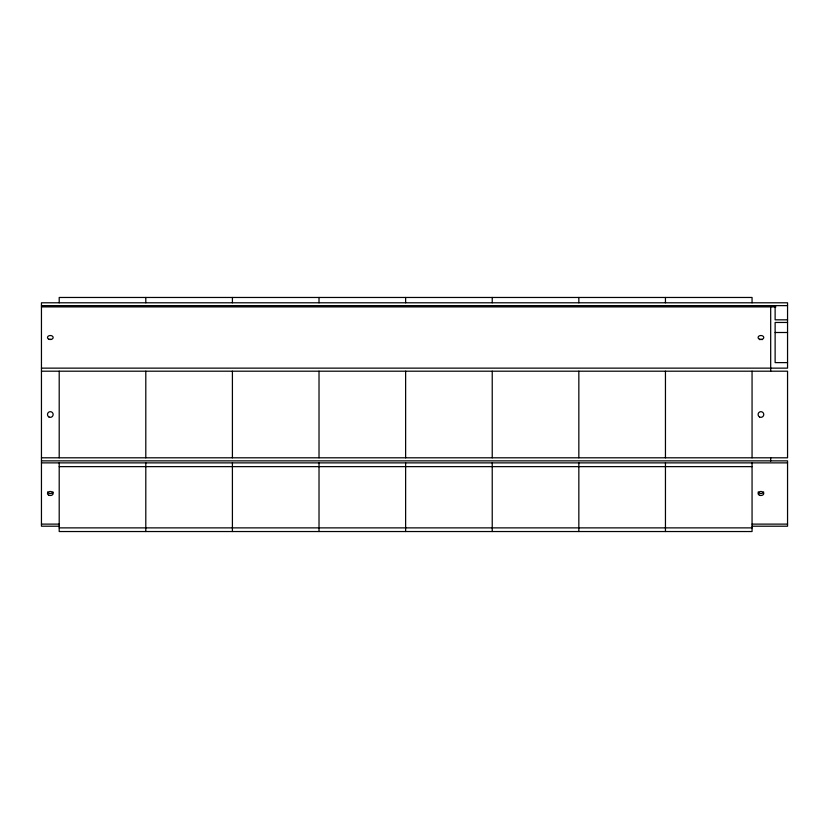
<?xml version="1.0" encoding="UTF-8"?>
<svg xmlns="http://www.w3.org/2000/svg" width="829" height="829" viewBox="0 0 829 829"><rect width="100%" height="100%" fill="white"/><g stroke="black" fill="none" stroke-linecap="round" stroke-linejoin="round"><path stroke-width="1.24" d="M41.45 305.632L787.55 305.632M41.45 306.896L775.892 306.896M787.55 319.828L775.125 319.828L775.125 305.632M787.55 322.46L775.125 322.46L775.125 362.615L787.55 362.615M775.125 332.502L787.55 332.502M41.45 368.138L787.55 368.138L787.55 302.792L41.45 302.792L41.45 526.208L59.201 526.208M41.45 371.195L787.55 371.195L787.55 457.805L41.45 457.805M41.45 460.862L787.55 460.862L787.55 526.208L752.058 526.208M41.45 462.872L787.55 462.872M59.201 466.634L752.058 466.634M41.45 524.115L59.201 524.115M752.058 524.115L787.55 524.115M59.201 527.876L752.058 527.876M770.69 305.632L770.69 371.195M770.69 457.805L770.69 461.131M752.058 302.792L752.058 297.466L59.201 297.466L59.201 302.792M752.058 371.195L752.058 457.805M752.058 462.872L752.058 531.534L59.201 531.534L59.201 462.872M665.449 297.466L665.449 302.792M665.449 371.195L665.449 457.805M665.449 462.872L665.449 531.534M578.839 297.466L578.839 302.792M578.839 371.195L578.839 457.805M578.839 462.872L578.839 531.534M492.229 297.466L492.229 302.792M492.229 371.195L492.229 457.805M492.229 462.872L492.229 531.534M405.63 297.466L405.63 302.792M405.63 371.195L405.63 457.805M405.63 462.872L405.63 531.534M319.02 297.466L319.02 302.792M319.02 371.195L319.02 457.805M319.02 462.872L319.02 531.534M232.41 297.466L232.41 302.792M232.41 371.195L232.41 457.805M232.41 462.872L232.41 531.534M145.8 297.466L145.8 302.792M145.8 371.195L145.8 457.805M145.8 462.872L145.8 531.534M59.201 371.195L59.201 457.805M53.066 492.001A2.839 2.01 0 0 1 50.32 493.493A2.839 2.01 0 0 1 47.585 492.001M763.675 492.001A2.839 2.01 0 0 1 760.929 493.493A2.839 2.01 0 0 1 758.183 492.001M49.585 339.424A2.839 2.01 0 0 1 51.056 339.424M759.509 339.631A2.839 2.01 0 0 1 762.348 339.631M48.901 416.956A2.839 2.839 0 0 0 53.16 414.5A2.839 2.839 0 0 0 48.901 412.044A2.839 2.839 0 0 0 48.901 416.956M48.901 339.258A2.839 2.01 0 0 0 53.16 337.517A2.839 2.01 0 0 0 48.901 335.776A2.839 2.01 0 0 0 48.901 339.258M759.509 339.258A2.839 2.01 0 0 0 763.768 337.517A2.839 2.01 0 0 0 759.509 335.776A2.839 2.01 0 0 0 759.509 339.258M759.509 416.956A2.839 2.839 0 0 0 763.768 414.5A2.839 2.839 0 0 0 759.509 412.044A2.839 2.839 0 0 0 759.509 416.956M48.901 495.234A2.839 2.01 0 0 0 53.16 493.493A2.839 2.01 0 0 0 48.901 491.752A2.839 2.01 0 0 0 48.901 495.234M759.509 495.234A2.839 2.01 0 0 0 763.768 493.493A2.839 2.01 0 0 0 759.509 491.752A2.839 2.01 0 0 0 759.509 495.234"/></g></svg>
